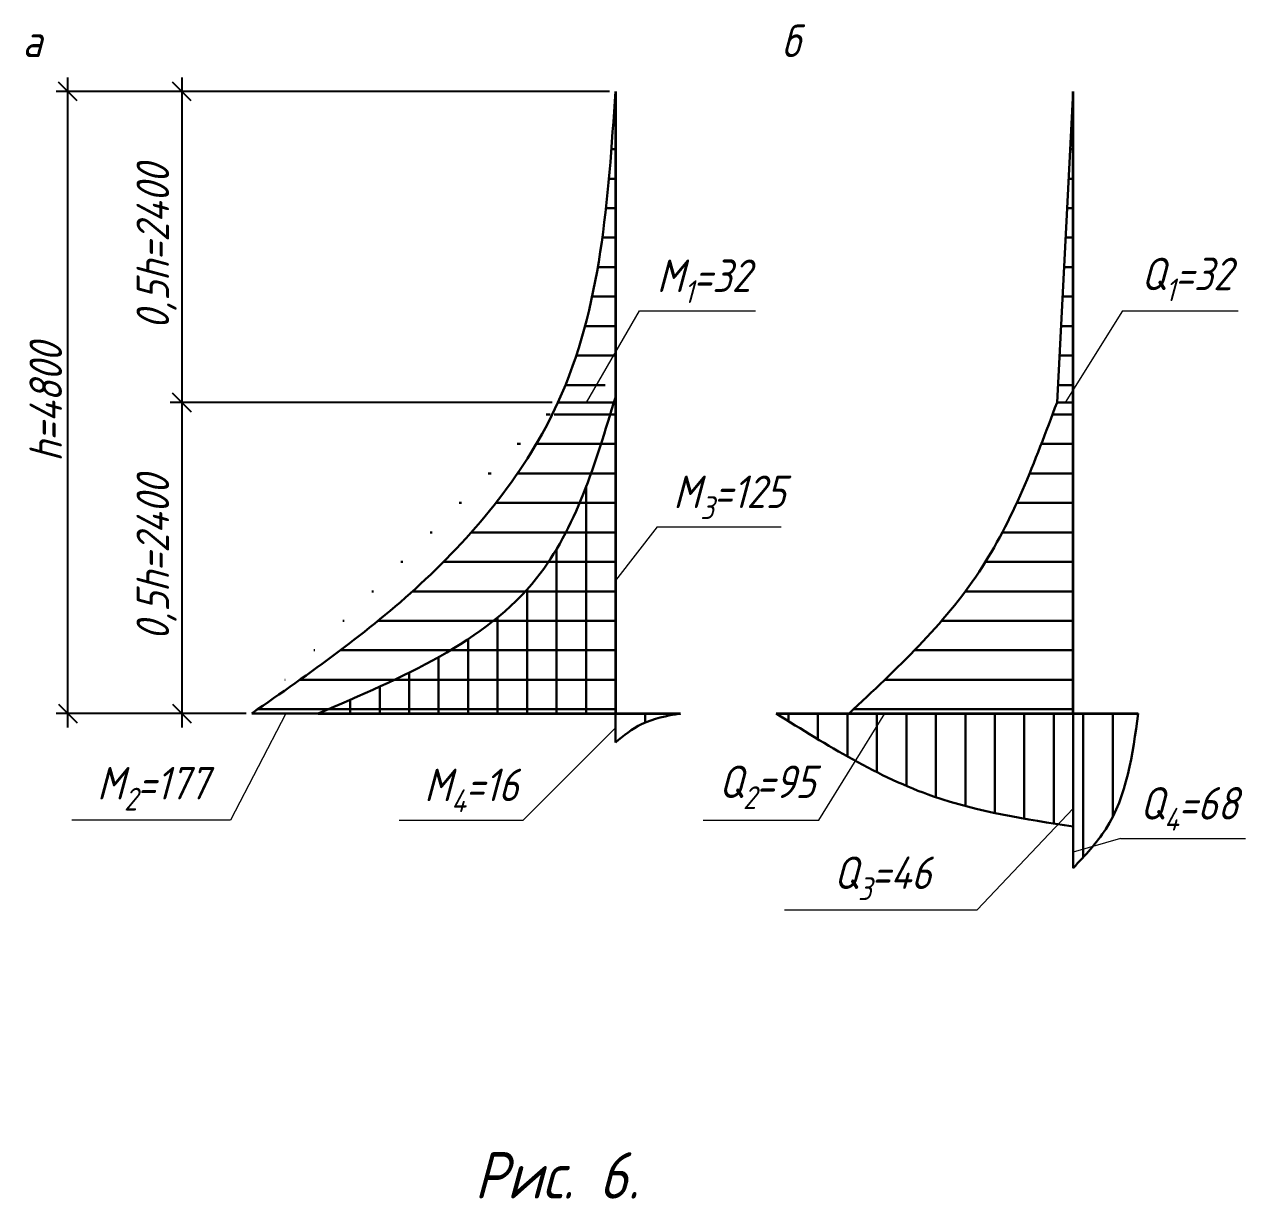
# Model space of a CAD drawing. Header units: millimetres. Extents: x -1004 to 900128, y -352756 to 107728.
# Drawn here: x 91933 to 105085, y -33532 to -20885 of the extents above; entities that cross this region are included whole.
import ezdxf

# ---------------------------------------------------------------- set-up
doc = ezdxf.new("R2010")
doc.units = ezdxf.units.MM
for name, color, linetype, lineweight in [('basic', 95, 'Continuous', 30), ('size', 45, 'Continuous', 20), ('text', 13, 'Continuous', 20), ('thick', 42, 'Continuous', 35), ('thin', 153, 'Continuous', 18)]:
    doc.layers.add(name, color=color, linetype=linetype, lineweight=lineweight)
doc.styles.add('Structures', font='isocpeur.ttf', dxfattribs={"width": 0.85, "oblique": 15})
doc.styles.add('structures 5', font='isocpeur.ttf', dxfattribs={"width": 0.85, "oblique": 15, "height": 5})
doc.dimstyles.new('structures 3.5', dxfattribs={"dimtxt": 3.5, "dimasz": 2, "dimexe": 1.25, "dimexo": 0.625, "dimtad": 1, "dimtxsty": 'Structures', "dimblk": 'OBLIQUE', "dimcen": 2.5, "dimdle": 1.5, "dimadec": 0, "dimazin": 0, "dimtfac": 1, "dimtmove": 0, "dimatfit": 3, "dimfxl": 1, "dimarcsym": 0})
pattern_1 = [(90, (3048.788896033264, -33341.9326875589), (-317.5, 0), [])]

# ---------------------------------------------------------------- blocks, each defined once
blk = doc.blocks.new('_Oblique')
at = {"color": 0, "linetype": 'ByBlock', "lineweight": -2}
blk.add_line((-0.5, -0.5), (0.5, 0.5), dxfattribs=at)
blk = doc.blocks.new('*D371')
at = {"layer": 'Defpoints', "color": 0, "transparency": 16777216}
for p in [(92399.92026654007, -21606.48402232766), (98297.04945445068, -21606.48402232766), (94382.04945445068, -28306.48402232766)]:
    blk.add_point(p, dxfattribs=at)
at = {"layer": 'size', "color": 0, "lineweight": -2, "transparency": 16777216}
for p, q in [((92399.92026654007, -28456.48402232766), (92399.92026654007, -21456.48402232766)), ((98234.54945445068, -21606.48402232766), (92274.92026654007, -21606.48402232766)), ((94319.54945445068, -28306.48402232766), (92274.92026654007, -28306.48402232766))]:
    blk.add_line(p, q, dxfattribs=at)
at = {"layer": 'size', "color": 0, "lineweight": -2, "transparency": 16777216, "xscale": 200, "yscale": 200, "zscale": 200}
for p, rotation in [((92399.92026654007, -21606.48402232766), 90), ((92399.92026654007, -28306.48402232766), 270)]:
    blk.add_blockref('_Oblique', p, dxfattribs=dict(at, rotation=rotation))
at = {"layer": 'size', "color": 0, "transparency": 16777216, "insert": (92162.42026654005, -24956.48402232768), "char_height": 350, "attachment_point": 5, "rotation": 90, "style": 'Structures'}
blk.add_mtext('h=4800', dxfattribs=at)
blk = doc.blocks.new('*D372')
at = {"layer": 'Defpoints', "color": 0, "transparency": 16777216}
for p in [(98297.04945445068, -21606.48402232766), (93628.78889603367, -24956.48402232766), (97679.04945445068, -24956.48402232766)]:
    blk.add_point(p, dxfattribs=at)
at = {"layer": 'size', "color": 0, "lineweight": -2, "transparency": 16777216}
for p, q in [((93628.78889603367, -21456.48402232766), (93628.78889603367, -25106.48402232766)), ((98234.54945445068, -21606.48402232766), (93503.78889603367, -21606.48402232766)), ((97616.54945445068, -24956.48402232766), (93503.78889603367, -24956.48402232766))]:
    blk.add_line(p, q, dxfattribs=at)
at = {"layer": 'size', "color": 0, "lineweight": -2, "transparency": 16777216, "xscale": 200, "yscale": 200, "zscale": 200}
for p, rotation in [((93628.78889603367, -21606.48402232766), 90), ((93628.78889603367, -24956.48402232766), 270)]:
    blk.add_blockref('_Oblique', p, dxfattribs=dict(at, rotation=rotation))
at = {"layer": 'size', "color": 0, "transparency": 16777216, "insert": (93356.28889603366, -23281.48402232768), "char_height": 350, "attachment_point": 5, "rotation": 90, "style": 'Structures'}
blk.add_mtext('0,5h=2400', dxfattribs=at)
blk = doc.blocks.new('*D373')
at = {"layer": 'Defpoints', "color": 0, "transparency": 16777216}
for p in [(94218.78889603338, -24956.48402232766), (93628.78889603364, -28306.48402232766), (94382.04945445068, -28306.48402232766)]:
    blk.add_point(p, dxfattribs=at)
at = {"layer": 'size', "color": 0, "lineweight": -2, "transparency": 16777216}
for p, q in [((93628.78889603364, -24806.48402232766), (93628.78889603364, -28456.48402232766)), ((94156.28889603338, -24956.48402232766), (93503.78889603364, -24956.48402232766)), ((94319.54945445068, -28306.48402232766), (93503.78889603364, -28306.48402232766))]:
    blk.add_line(p, q, dxfattribs=at)
at = {"layer": 'size', "color": 0, "lineweight": -2, "transparency": 16777216, "xscale": 200, "yscale": 200, "zscale": 200}
for p, rotation in [((93628.78889603364, -24956.48402232766), 90), ((93628.78889603364, -28306.48402232766), 270)]:
    blk.add_blockref('_Oblique', p, dxfattribs=dict(at, rotation=rotation))
at = {"layer": 'size', "color": 0, "transparency": 16777216, "insert": (93356.28889603363, -26631.48402232768), "char_height": 350, "attachment_point": 5, "rotation": 90, "style": 'Structures'}
blk.add_mtext('0,5h=2400', dxfattribs=at)

msp = doc.modelspace()

# ---------------------------------------------------------------- hatches: boundary and pattern name
at = {"layer": 'basic'}
h = msp.add_hatch(dxfattribs=at)
h.set_pattern_fill('ANSI31', color=256, scale=100, angle=315)
h.set_pattern_definition([(0, (3048.788896033264, -33341.9326875589), (8.526512829121202e-14, 317.5), [])])
edge = h.paths.add_edge_path()
edge.add_line((98297.04945445065, -24956.48402232765), (97679.04945445065, -24956.48402232765))
edge.add_spline(control_points=[(97679.04945445065, -24956.48402232765), (97342.8430059314, -25692.57253769453), (96301.71109634342, -26969.65048157978), (95006.49437394673, -27871.62670449905), (94382.04945445065, -28306.48402232765)], knot_values=[0, 0, 0, 9.094947017729282e-13, 2456.252634354829, 4742.864074920832, 4742.864074920832, 4742.864074920832, 4742.864074920832], degree=3, periodic=0)
edge.add_line((94382.04945445065, -28306.48402232765), (98297.04945445065, -28306.48402232765))
edge.add_line((98297.04945445065, -28306.48402232765), (98297.04945445065, -24956.48402232765))
edge = h.paths.add_edge_path()
edge.add_spline(control_points=[(98297.04945445065, -21606.48402232765), (98221.1883872678, -22771.05094857971), (98145.32732008489, -23935.61787483177), (97679.04945445065, -24956.48402232765)], knot_values=[0, 0, 0, 0, 3406.526676836684, 3406.526676836684, 3406.526676836684, 3406.526676836684], degree=3, periodic=0)
edge.add_line((97679.04945445065, -24956.48402232765), (97988.04945445064, -24956.48402232765))
edge.add_line((97988.04945445065, -24956.48402232765), (98297.04945445065, -24667.71584813602))
edge.add_line((98297.04945445065, -24667.71584813602), (98297.04945445065, -21606.48402232765))
h = msp.add_hatch(dxfattribs=at)
h.set_pattern_fill('ANSI31', color=256, scale=100, angle=315)
h.set_pattern_definition([(0, (1418.788896033249, -33341.9326875589), (8.526512829121202e-14, 317.5), [])])
edge = h.paths.add_edge_path()
edge.add_line((103228.7888960333, -24956.48402232765), (103053.7888960333, -24956.48402232765))
edge.add_spline(control_points=[(103053.7888960333, -24956.48402232765), (102816.4104778331, -25593.32291012301), (102334.5183600164, -26886.14322072507), (101325.6779509259, -27828.38655149056), (100813.7888960333, -28306.48402232765)], knot_values=[0, 0, 0, 0, 2009.443412837147, 4079.288038007142, 4079.288038007142, 4079.288038007142, 4079.288038007142], degree=3, periodic=0)
edge.add_line((100813.7888960333, -28306.48402232765), (103228.7888960333, -28306.48402232765))
edge.add_line((103228.7888960333, -28306.48402232765), (103228.7888960333, -24956.48402232765))
h.paths.add_polyline_path([(103228.7888960333, -21606.48402232765), (103053.7888960333, -24956.48402232765), (103228.7888960333, -24956.48402232765)])
h = msp.add_hatch(dxfattribs=at)
h.set_pattern_fill('ANSI31', color=256, scale=100, angle=45)
h.set_pattern_definition(pattern_1)
edge = h.paths.add_edge_path()
edge.add_line((98297.04945445065, -24956.48402232765), (98280.79467362381, -24956.48402232765))
edge.add_spline(control_points=[(98280.79467362382, -24956.48402232762), (98072.73346181543, -25647.31946729227), (97574.80622045769, -27251.57360616938), (95998.7028193648, -27922.60311058468), (95097.04945445065, -28306.48402232765)], knot_values=[53.91940055703866, 53.91940055703866, 53.91940055703866, 53.91940055703866, 2123.558099905938, 4890.400115360955, 4890.400115360955, 4890.400115360955, 4890.400115360955], degree=3, periodic=0)
edge.add_line((95097.04945445065, -28306.48402232765), (98297.04945445065, -28306.48402232765))
edge.add_line((98297.04945445065, -28306.48402232765), (98297.04945445065, -24956.48402232765))
h = msp.add_hatch(dxfattribs=at)
h.set_pattern_fill('ANSI31', color=256, scale=100, angle=45)
h.set_pattern_definition(pattern_1)
edge = h.paths.add_edge_path()
edge.add_spline(control_points=[(98297.04945445065, -28618.48402232765), (98387.32429302251, -28545.22311691226), (98591.62386254304, -28379.42751233597), (98851.82477644512, -28332.61260192524), (98997.04945445065, -28306.48402232765)], knot_values=[0, 0, 0, 0, 343.5251666801979, 777.4264100885371, 777.4264100885371, 777.4264100885371, 777.4264100885371], degree=3, periodic=0)
edge.add_line((98997.04945445065, -28306.48402232765), (98297.04945445065, -28306.48402232765))
edge.add_line((98297.04945445065, -28306.48402232765), (98297.04945445065, -28618.48402232765))
h = msp.add_hatch(dxfattribs=at)
h.set_pattern_fill('ANSI31', color=256, scale=100, angle=45)
h.set_pattern_definition([(90, (1418.788896033249, -33341.9326875589), (-317.5, 0), [])])
edge = h.paths.add_edge_path()
edge.add_line((100813.7888960333, -28306.48402232765), (100028.7888960333, -28306.48402232765))
edge.add_spline(control_points=[(100028.7888960333, -28306.48402232765), (100577.1182440116, -28649.6116661462), (101566.3553711424, -29268.64583942487), (102716.2674933223, -29446.14008787087), (103228.7888960332, -29525.25013413615)], knot_values=[0, 0, 0, 0, 1915.614024296436, 3455.945812627298, 3455.945812627298, 3455.945812627298, 3455.945812627298], degree=3, periodic=0)
edge.add_line((103228.7888960333, -29525.25013413615), (103228.7888960333, -28306.48402232765))
edge.add_line((103228.7888960333, -28306.48402232765), (100813.7888960333, -28306.48402232765))
edge = h.paths.add_edge_path()
edge.add_spline(control_points=[(103228.7888960333, -29971.48402232765), (103355.4612748694, -29836.90143741475), (103782.0665664522, -29383.65627531851), (103868.2182950463, -28751.16732933636), (103928.7888960333, -28306.48402232765)], knot_values=[0, 0, 0, 0, 546.3728786334613, 1840.066187623786, 1840.066187623786, 1840.066187623786, 1840.066187623786], degree=3, periodic=0)
edge.add_line((103928.7888960333, -28306.48402232765), (103228.7888960333, -28306.48402232765))
edge.add_line((103228.7888960333, -28306.48402232765), (103228.7888960333, -29971.48402232765))

# ---------------------------------------------------------------- linework, layer by layer
for p, q in [((103053.7888960333, -24956.48402232765), (103228.7888960333, -21606.48402232765)), ((98297.04945445065, -24956.48402232765), (97679.04945445065, -24956.48402232765)), ((98297.04945445065, -28306.48402232765), (98297.04945445065, -24902.48402232765)), ((103228.7888960333, -24956.48402232765), (103053.7888960333, -24956.48402232765)), ((98297.04945445065, -28306.48402232765), (94382.04945445065, -28306.48402232765)), ((98297.04945445065, -28306.48402232765), (98297.04945445065, -28618.48402232765)), ((103228.7888960333, -28306.48402232765), (100813.7888960333, -28306.48402232765)), ((103228.7888960333, -28306.48402232765), (103228.7888960333, -29971.48402232765))]:
    msp.add_line(p, q, dxfattribs=at)
for points in [[(94382.04945445065, -28306.48402232765), (96196.32575617915, -26914.72492639413), (97679.04945445065, -24956.48402232765), (98297.04945445065, -21606.48402232765)], [(98297.04945445065, -24902.48402232765), (97449.15190702908, -26849.42232457366), (95097.04945445065, -28306.48402232765)], [(103053.7888960333, -24956.48402232765), (102213.7888960332, -26781.9326875589), (100813.7888960333, -28306.48402232765)], [(98297.04945445065, -28618.48402232765), (98578.78889603326, -28421.9326875589), (98997.04945445065, -28306.48402232765)], [(103228.7888960332, -29525.25013413615), (101723.143226797, -29200.20684955278), (100028.7888960333, -28306.48402232765)], [(103228.7888960333, -29971.48402232765), (103578.7888960332, -29551.9326875589), (103928.7888960333, -28306.48402232765)]]:
    msp.add_spline(points, degree=3, dxfattribs=at)
at = {"layer": 'thick'}
for p, q in [((98297.04945445065, -21606.48402232765), (98297.04945445065, -28306.48402232765)), ((103228.7888960333, -28306.48402232765), (103228.7888960333, -21606.48402232765)), ((95097.04945445065, -28306.48402232765), (98997.04945445065, -28306.48402232765)), ((100028.7888960333, -28306.48402232765), (103928.7888960333, -28306.48402232765))]:
    msp.add_line(p, q, dxfattribs=at)
at = {"layer": 'thin'}
for p, q in [((97988.04945445065, -24956.48402232765), (98558.78889603326, -23971.08966221349)), ((98558.78889603326, -23971.08966221349), (99805.53109067441, -23971.08966221349)), ((103759.7168336606, -23971.08966221349), (103141.2888960333, -24956.48402232765)), ((103759.7168336606, -23971.08966221349), (105006.4590283018, -23971.08966221349)), ((98748.78889603326, -26298.08021492403), (98297.04945445065, -26874.43125083447)), ((98748.78889603326, -26298.08021492403), (100082.6672258864, -26298.08021492403)), ((94748.92911268254, -28306.48402232765), (94153.69591246198, -29455.33733279086)), ((100488.7888960332, -29455.33733279086), (101198.7888960332, -28306.48402232765)), ((97302.66722588641, -29455.33733279086), (98297.04945445065, -28462.48402232765)), ((94153.69591246198, -29455.33733279086), (92444.74460262818, -29455.33733279086)), ((95968.78889603326, -29455.33733279086), (97302.66722588641, -29455.33733279086)), ((99242.04670139209, -29455.33733279086), (100488.7888960332, -29455.33733279086)), ((102193.9023463788, -30421.9326875589), (103228.7888960333, -29331.9326875589)), ((103738.5734657017, -29653.37270284756), (103228.7888960333, -29802.37204397083)), ((103738.5734657017, -29653.37270284756), (105084.6758125706, -29653.37270284756)), ((100118.7888960332, -30421.9326875589), (102193.9023463788, -30421.9326875589))]:
    msp.add_line(p, q, dxfattribs=at)

# ---------------------------------------------------------------- texts
at = {"layer": 'text', "attachment_point": 5, "style": 'structures 5'}
for s, insert, char_height, width in [('\\A1;б', (100185.3027415803, -21062.1220814983), 350, 361.7927245815808), ('\\A1;а', (92015.30274158028, -21062.1220814983), 350, 361.7927245815808), ('\\A1;Q{\\H0.7x;\\S^ 1;}=32', (104449.5808560361, -23631.9326875589), 350, 1401.583920005622), ('\\A1;M{\\H0.7x;\\S^ 1;}=32', (99248.6529184087, -23651.3115089167), 350, 1401.583920005622), ('\\A1;M{\\H0.7x;\\S^ 3;}=125', (99525.7890536207, -25978.30206162724), 350, 1401.583920005622), ('\\A1;M{\\H0.7x;\\S^ 2;}=177', (93315.4497792512, -29117.54690622988), 350, 1514.967067832156), ('\\A1;M{\\H0.7x;\\S^ 4;}=16', (96745.7890536207, -29135.55917949407), 350, 1401.583920005622), ('\\A1;Q{\\H0.7x;\\S^ 2;}=95', (99931.91072376752, -29101.9326875589), 350, 1401.583920005622), ('\\A1;\\pxt3;Q{\\H0.7x;\\S^ 4;}=68', (104476.1606399187, -29334.15619171513), 350, 1401.583920005622), ('\\A1;\\pxt3;Q{\\H0.7x;\\S^ 3;}=46', (101173.9023463788, -30081.9326875589), 350, 1401.583920005622), ('Рис. 6.', (97665.30274158028, -33282.1220814983), 500, 2515.897511271251)]:
    msp.add_mtext(s, dxfattribs=dict(at, insert=insert, char_height=char_height, width=width))

# ---------------------------------------------------------------- dimensions: what is measured, and where the dimension line sits
at = {"layer": 'size'}
for base, p1, p2, text, picture, middle in [((92399.92026654007, -21606.48402232766), (94382.04945445065, -28306.48402232765), (98297.04945445065, -21606.48402232765), 'h=4800', '*D371', (92162.42026654005, -24956.48402232768)), ((93628.78889603367, -24956.48402232766), (98297.04945445065, -21606.48402232765), (97679.04945445065, -24956.48402232765), '0,5h=2400', '*D372', (93356.28889603366, -23281.48402232768)), ((93628.78889603364, -28306.48402232766), (94218.78889603335, -24956.48402232765), (94382.04945445065, -28306.48402232765), '0,5h=2400', '*D373', (93356.28889603363, -26631.48402232768))]:
    dim = msp.add_linear_dim(base=base, p1=p1, p2=p2, angle=90, text=text, dimstyle='structures 3.5', dxfattribs=at)
    dim.commit()
    dim.dimension.update_dxf_attribs({"geometry": picture, "text_midpoint": middle})

doc.saveas('drawing.dxf')
